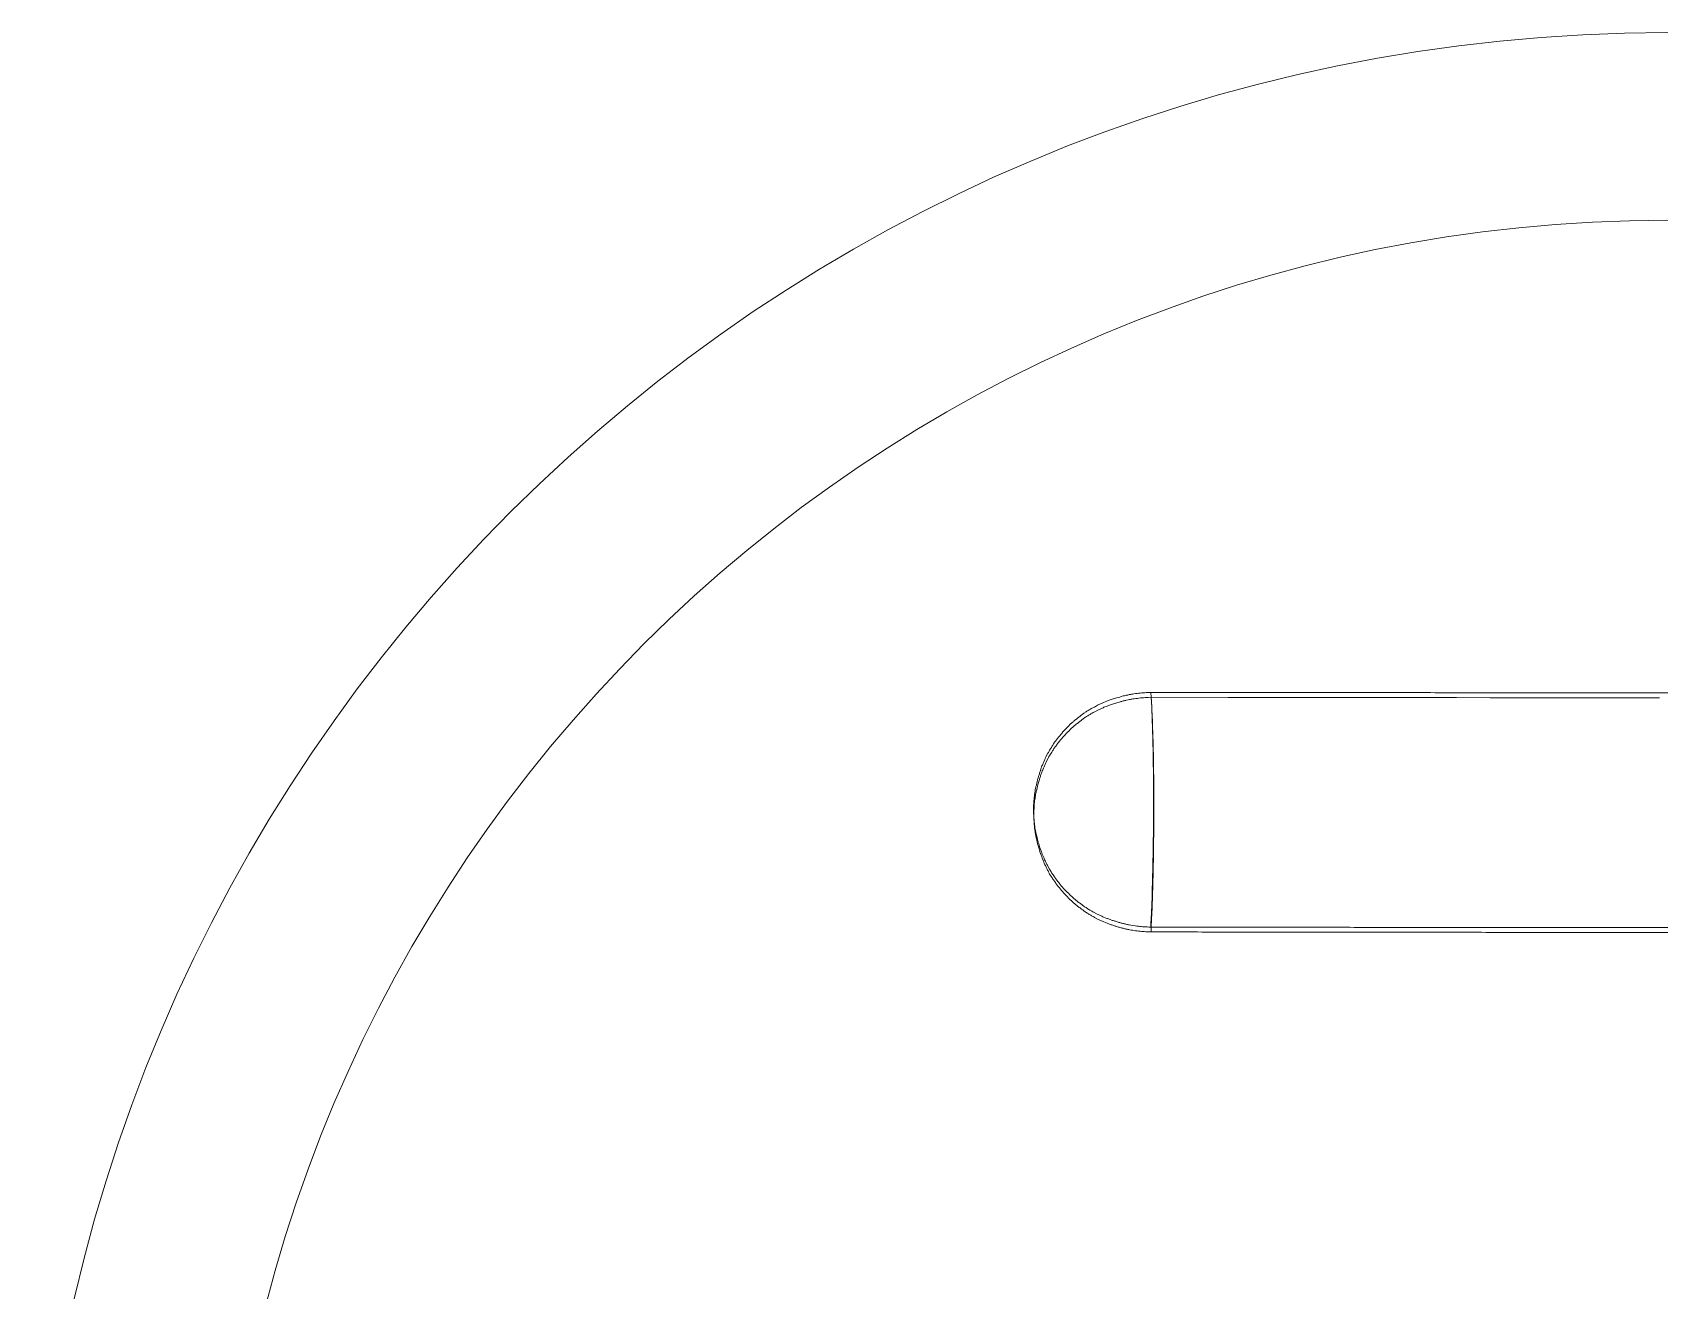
# Model space of a CAD drawing. Header units: millimetres. Extents: x -8699 to 14519, y -2727 to 7848.
# Drawn here: x 1413.48 to 1423.88, y -1005.65 to -997.6 of the extents above; entities that cross this region are included whole.
import ezdxf

# ---------------------------------------------------------------- set-up
doc = ezdxf.new("R2010")
doc.units = ezdxf.units.MM
doc.layers.add('레이어 1', color=7, linetype='Continuous')

msp = doc.modelspace()

# ---------------------------------------------------------------- linework, layer by layer
at = {"layer": '레이어 1', "lineweight": 9}
msp.add_open_spline([(1434.381, -1008.054), (1434.381, -1002.282), (1429.701, -997.604), (1423.93, -997.604), (1418.16, -997.604), (1413.481, -1002.282), (1413.481, -1008.054), (1413.481, -1013.825), (1418.16, -1018.504), (1423.93, -1018.504), (1429.701, -1018.504), (1434.381, -1013.825), (1434.381, -1008.054)], degree=3, knots=[0, 0, 0, 0, 1, 1, 1, 2, 2, 2, 3, 3, 3, 4, 4, 4, 4], dxfattribs=at)
at = {"layer": '레이어 1', "lineweight": 18}
for points, knots in [([(1433.18, -1008.054), (1433.18, -1002.945), (1429.039, -998.804), (1423.93, -998.804), (1418.822, -998.804), (1414.681, -1002.945), (1414.681, -1008.054), (1414.681, -1013.162), (1418.822, -1017.304), (1423.93, -1017.304), (1429.039, -1017.304), (1433.18, -1013.162), (1433.18, -1008.054)], [0, 0, 0, 0, 1, 1, 1, 2, 2, 2, 3, 3, 3, 4, 4, 4, 4]), ([(1433.18, -1008.054), (1433.18, -1002.945), (1429.039, -998.804), (1423.93, -998.804), (1418.822, -998.804), (1414.681, -1002.945), (1414.681, -1008.054), (1414.681, -1013.162), (1418.822, -1017.304), (1423.93, -1017.304), (1429.039, -1017.304), (1433.18, -1013.162), (1433.18, -1008.054)], [0, 0, 0, 0, 1, 1, 1, 2, 2, 2, 3, 3, 3, 4, 4, 4, 4]), ([(1424.315, -1001.828), (1424.243, -1001.827), (1424.171, -1001.827), (1424.098, -1001.827), (1424.026, -1001.827), (1423.954, -1001.827), (1423.881, -1001.827)], [13, 13, 13, 13, 14, 14, 14, 15, 15, 15, 15]), ([(1420.646, -1002.254), (1420.646, -1002.272), (1420.647, -1002.292), (1420.647, -1002.31), (1420.647, -1002.329), (1420.648, -1002.348), (1420.648, -1002.367), (1420.648, -1002.387), (1420.648, -1002.406), (1420.648, -1002.427)], [10, 10, 10, 10, 11, 11, 11, 12, 12, 12, 13, 13, 13, 13]), ([(1419.908, -1002.376), (1419.906, -1002.383), (1419.905, -1002.389), (1419.904, -1002.396), (1419.902, -1002.403), (1419.9, -1002.409), (1419.899, -1002.416)], [45, 45, 45, 45, 46, 46, 46, 47, 47, 47, 47]), ([(1419.928, -1002.314), (1419.926, -1002.321), (1419.923, -1002.327), (1419.921, -1002.334), (1419.919, -1002.341), (1419.917, -1002.348), (1419.915, -1002.355)], [42, 42, 42, 42, 43, 43, 43, 44, 44, 44, 44]), ([(1419.93, -1002.345), (1419.928, -1002.352), (1419.925, -1002.359), (1419.923, -1002.366), (1419.921, -1002.373), (1419.919, -1002.379), (1419.917, -1002.386)], [42, 42, 42, 42, 43, 43, 43, 44, 44, 44, 44]), ([(1420.648, -1002.285), (1420.648, -1002.304), (1420.649, -1002.323), (1420.649, -1002.341), (1420.649, -1002.361), (1420.65, -1002.379), (1420.65, -1002.399), (1420.65, -1002.419), (1420.65, -1002.437), (1420.65, -1002.458)], [10, 10, 10, 10, 11, 11, 11, 12, 12, 12, 13, 13, 13, 13]), ([(1419.89, -1002.508), (1419.888, -1002.513), (1419.888, -1002.52), (1419.887, -1002.527), (1419.886, -1002.533), (1419.886, -1002.54), (1419.885, -1002.547), (1419.884, -1002.553), (1419.884, -1002.56), (1419.884, -1002.566)], [50, 50, 50, 50, 51, 51, 51, 52, 52, 52, 53, 53, 53, 53]), ([(1420.648, -1002.607), (1420.648, -1002.627), (1420.648, -1002.648), (1420.648, -1002.668), (1420.648, -1002.688), (1420.648, -1002.708), (1420.647, -1002.728)], [16, 16, 16, 16, 17, 17, 17, 18, 18, 18, 18]), ([(1420.651, -1002.638), (1420.651, -1002.659), (1420.65, -1002.679), (1420.65, -1002.699), (1420.65, -1002.719), (1420.65, -1002.739), (1420.649, -1002.76)], [16, 16, 16, 16, 17, 17, 17, 18, 18, 18, 18]), ([(1419.964, -1002.945), (1419.967, -1002.952), (1419.97, -1002.959), (1419.974, -1002.965), (1419.977, -1002.972), (1419.981, -1002.978), (1419.984, -1002.985)], [72, 72, 72, 72, 73, 73, 73, 74, 74, 74, 74]), ([(1421.497, -1003.325), (1421.569, -1003.325), (1421.641, -1003.325), (1421.713, -1003.325), (1421.785, -1003.325), (1421.858, -1003.325), (1421.931, -1003.326)], [4, 4, 4, 4, 5, 5, 5, 6, 6, 6, 6]), ([(1422.363, -1003.326), (1422.436, -1003.326), (1422.508, -1003.326), (1422.58, -1003.326), (1422.652, -1003.326), (1422.724, -1003.327), (1422.797, -1003.327)], [8, 8, 8, 8, 9, 9, 9, 10, 10, 10, 10]), ([(1422.365, -1003.357), (1422.438, -1003.357), (1422.51, -1003.357), (1422.583, -1003.357), (1422.654, -1003.357), (1422.727, -1003.358), (1422.8, -1003.358)], [8, 8, 8, 8, 9, 9, 9, 10, 10, 10, 10]), ([(1423.881, -1003.327), (1423.953, -1003.327), (1424.025, -1003.327), (1424.097, -1003.327), (1424.169, -1003.327), (1424.241, -1003.327), (1424.313, -1003.328)], [15, 15, 15, 15, 16, 16, 16, 17, 17, 17, 17])]:
    msp.add_open_spline(points, degree=3, knots=knots, dxfattribs=at)
for points in [[(1420.412, -1001.859), (1420.412, -1001.859), (1420.391, -1001.865), (1420.391, -1001.865)], [(1420.433, -1001.853), (1420.433, -1001.853), (1420.412, -1001.859), (1420.412, -1001.859)], [(1420.453, -1001.846), (1420.447, -1001.849), (1420.439, -1001.851), (1420.433, -1001.853)], [(1420.473, -1001.842), (1420.466, -1001.844), (1420.46, -1001.846), (1420.453, -1001.846)], [(1420.493, -1001.838), (1420.487, -1001.84), (1420.48, -1001.841), (1420.473, -1001.842)], [(1420.513, -1001.834), (1420.507, -1001.835), (1420.5, -1001.837), (1420.493, -1001.838)], [(1420.533, -1001.831), (1420.526, -1001.832), (1420.52, -1001.833), (1420.513, -1001.834)], [(1420.553, -1001.829), (1420.546, -1001.83), (1420.54, -1001.831), (1420.533, -1001.831)], [(1420.555, -1001.861), (1420.549, -1001.861), (1420.542, -1001.862), (1420.535, -1001.863)], [(1420.573, -1001.827), (1420.566, -1001.827), (1420.56, -1001.828), (1420.553, -1001.829)], [(1420.575, -1001.858), (1420.568, -1001.859), (1420.562, -1001.859), (1420.555, -1001.861)], [(1420.593, -1001.826), (1420.586, -1001.826), (1420.58, -1001.827), (1420.573, -1001.827)], [(1420.595, -1001.857), (1420.588, -1001.857), (1420.582, -1001.858), (1420.575, -1001.858)], [(1420.611, -1001.824), (1420.606, -1001.825), (1420.598, -1001.825), (1420.593, -1001.826)], [(1420.613, -1001.856), (1420.607, -1001.856), (1420.6, -1001.856), (1420.595, -1001.857)], [(1420.631, -1001.824), (1420.631, -1001.824), (1420.611, -1001.824), (1420.611, -1001.824)], [(1420.633, -1001.855), (1420.633, -1001.855), (1420.613, -1001.856), (1420.613, -1001.856)], [(1421.123, -1001.824), (1421.123, -1001.824), (1420.631, -1001.824), (1420.631, -1001.824)], [(1420.631, -1001.824), (1420.631, -1001.824), (1420.633, -1001.855), (1420.633, -1001.855)], [(1420.633, -1001.855), (1420.634, -1001.866), (1420.635, -1001.877), (1420.635, -1001.889)], [(1421.125, -1001.856), (1421.125, -1001.856), (1420.633, -1001.855), (1420.633, -1001.855)], [(1420.633, -1001.855), (1420.633, -1001.855), (1420.635, -1001.886), (1420.635, -1001.886)], [(1421.498, -1001.824), (1421.498, -1001.824), (1421.123, -1001.824), (1421.123, -1001.824)], [(1421.5, -1001.856), (1421.5, -1001.856), (1421.125, -1001.856), (1421.125, -1001.856)], [(1421.743, -1001.825), (1421.661, -1001.824), (1421.58, -1001.824), (1421.498, -1001.824)], [(1421.744, -1001.856), (1421.663, -1001.856), (1421.581, -1001.856), (1421.5, -1001.856)], [(1421.931, -1001.825), (1421.931, -1001.825), (1421.743, -1001.825), (1421.743, -1001.825)], [(1421.933, -1001.856), (1421.933, -1001.856), (1421.744, -1001.856), (1421.744, -1001.856)], [(1422.142, -1001.825), (1422.142, -1001.825), (1421.931, -1001.825), (1421.931, -1001.825)], [(1422.144, -1001.856), (1422.144, -1001.856), (1421.933, -1001.856), (1421.933, -1001.856)], [(1422.365, -1001.825), (1422.365, -1001.825), (1422.142, -1001.825), (1422.142, -1001.825)], [(1422.367, -1001.856), (1422.367, -1001.856), (1422.144, -1001.856), (1422.144, -1001.856)], [(1422.583, -1001.826), (1422.51, -1001.826), (1422.438, -1001.825), (1422.365, -1001.825)], [(1422.585, -1001.857), (1422.512, -1001.857), (1422.44, -1001.856), (1422.367, -1001.856)], [(1422.799, -1001.827), (1422.799, -1001.827), (1422.583, -1001.826), (1422.583, -1001.826)], [(1422.801, -1001.858), (1422.801, -1001.858), (1422.585, -1001.857), (1422.585, -1001.857)], [(1423.015, -1001.827), (1423.015, -1001.827), (1422.799, -1001.827), (1422.799, -1001.827)], [(1423.017, -1001.858), (1423.017, -1001.858), (1422.801, -1001.858), (1422.801, -1001.858)], [(1423.232, -1001.827), (1423.232, -1001.827), (1423.015, -1001.827), (1423.015, -1001.827)], [(1423.234, -1001.858), (1423.234, -1001.858), (1423.017, -1001.858), (1423.017, -1001.858)], [(1423.449, -1001.827), (1423.376, -1001.827), (1423.304, -1001.827), (1423.232, -1001.827)], [(1423.451, -1001.858), (1423.378, -1001.858), (1423.306, -1001.858), (1423.234, -1001.858)], [(1423.665, -1001.827), (1423.593, -1001.827), (1423.521, -1001.827), (1423.449, -1001.827)], [(1423.667, -1001.858), (1423.595, -1001.858), (1423.523, -1001.858), (1423.451, -1001.858)], [(1423.881, -1001.827), (1423.881, -1001.827), (1423.665, -1001.827), (1423.665, -1001.827)], [(1423.883, -1001.858), (1423.883, -1001.858), (1423.667, -1001.858), (1423.667, -1001.858)], [(1420.195, -1001.963), (1420.188, -1001.968), (1420.183, -1001.972), (1420.176, -1001.977)], [(1420.212, -1001.95), (1420.207, -1001.955), (1420.2, -1001.959), (1420.195, -1001.963)], [(1420.231, -1001.939), (1420.225, -1001.942), (1420.218, -1001.946), (1420.212, -1001.95)], [(1420.25, -1001.927), (1420.243, -1001.931), (1420.238, -1001.935), (1420.231, -1001.939)], [(1420.252, -1001.958), (1420.245, -1001.962), (1420.24, -1001.966), (1420.233, -1001.97)], [(1420.27, -1001.917), (1420.263, -1001.92), (1420.256, -1001.924), (1420.25, -1001.927)], [(1420.272, -1001.948), (1420.265, -1001.951), (1420.258, -1001.955), (1420.252, -1001.958)], [(1420.289, -1001.906), (1420.289, -1001.906), (1420.27, -1001.917), (1420.27, -1001.917)], [(1420.291, -1001.937), (1420.291, -1001.937), (1420.272, -1001.948), (1420.272, -1001.948)], [(1420.309, -1001.897), (1420.302, -1001.9), (1420.296, -1001.903), (1420.289, -1001.906)], [(1420.312, -1001.928), (1420.304, -1001.931), (1420.298, -1001.934), (1420.291, -1001.937)], [(1420.329, -1001.888), (1420.323, -1001.891), (1420.316, -1001.894), (1420.309, -1001.897)], [(1420.331, -1001.919), (1420.325, -1001.922), (1420.318, -1001.925), (1420.312, -1001.928)], [(1420.349, -1001.88), (1420.349, -1001.88), (1420.329, -1001.888), (1420.329, -1001.888)], [(1420.351, -1001.911), (1420.351, -1001.911), (1420.331, -1001.919), (1420.331, -1001.919)], [(1420.371, -1001.872), (1420.363, -1001.875), (1420.357, -1001.877), (1420.349, -1001.88)], [(1420.373, -1001.903), (1420.365, -1001.906), (1420.359, -1001.908), (1420.351, -1001.911)], [(1420.391, -1001.865), (1420.391, -1001.865), (1420.371, -1001.872), (1420.371, -1001.872)], [(1420.393, -1001.896), (1420.393, -1001.896), (1420.373, -1001.903), (1420.373, -1001.903)], [(1420.414, -1001.89), (1420.414, -1001.89), (1420.393, -1001.896), (1420.393, -1001.896)], [(1420.435, -1001.884), (1420.435, -1001.884), (1420.414, -1001.89), (1420.414, -1001.89)], [(1420.455, -1001.878), (1420.448, -1001.88), (1420.441, -1001.882), (1420.435, -1001.884)], [(1420.476, -1001.873), (1420.468, -1001.875), (1420.462, -1001.877), (1420.455, -1001.878)], [(1420.495, -1001.869), (1420.489, -1001.871), (1420.482, -1001.872), (1420.476, -1001.873)], [(1420.515, -1001.865), (1420.509, -1001.867), (1420.502, -1001.868), (1420.495, -1001.869)], [(1420.535, -1001.863), (1420.529, -1001.863), (1420.522, -1001.864), (1420.515, -1001.865)], [(1420.635, -1001.886), (1420.636, -1001.897), (1420.637, -1001.908), (1420.637, -1001.92)], [(1420.635, -1001.889), (1420.636, -1001.901), (1420.637, -1001.913), (1420.637, -1001.925)], [(1420.637, -1001.92), (1420.637, -1001.932), (1420.638, -1001.944), (1420.639, -1001.956)], [(1420.637, -1001.925), (1420.637, -1001.938), (1420.638, -1001.951), (1420.639, -1001.964)], [(1420.639, -1001.956), (1420.639, -1001.969), (1420.64, -1001.982), (1420.641, -1001.995)], [(1420.639, -1001.964), (1420.639, -1001.978), (1420.639, -1001.993), (1420.639, -1002.006)], [(1420.077, -1002.068), (1420.07, -1002.074), (1420.066, -1002.079), (1420.061, -1002.086)], [(1420.092, -1002.052), (1420.092, -1002.052), (1420.077, -1002.068), (1420.077, -1002.068)], [(1420.108, -1002.035), (1420.108, -1002.035), (1420.092, -1002.052), (1420.092, -1002.052)], [(1420.11, -1002.067), (1420.11, -1002.067), (1420.094, -1002.083), (1420.094, -1002.083)], [(1420.124, -1002.02), (1420.119, -1002.024), (1420.113, -1002.03), (1420.108, -1002.035)], [(1420.126, -1002.051), (1420.121, -1002.056), (1420.115, -1002.061), (1420.11, -1002.067)], [(1420.141, -1002.005), (1420.137, -1002.009), (1420.13, -1002.015), (1420.124, -1002.02)], [(1420.143, -1002.036), (1420.138, -1002.04), (1420.132, -1002.046), (1420.126, -1002.051)], [(1420.159, -1001.99), (1420.153, -1001.995), (1420.148, -1002), (1420.141, -1002.005)], [(1420.161, -1002.022), (1420.155, -1002.026), (1420.15, -1002.031), (1420.143, -1002.036)], [(1420.176, -1001.977), (1420.17, -1001.98), (1420.165, -1001.986), (1420.159, -1001.99)], [(1420.179, -1002.008), (1420.172, -1002.012), (1420.167, -1002.017), (1420.161, -1002.022)], [(1420.196, -1001.994), (1420.19, -1001.999), (1420.185, -1002.003), (1420.179, -1002.008)], [(1420.214, -1001.981), (1420.209, -1001.986), (1420.202, -1001.99), (1420.196, -1001.994)], [(1420.233, -1001.97), (1420.227, -1001.974), (1420.221, -1001.978), (1420.214, -1001.981)], [(1420.639, -1002.006), (1420.64, -1002.022), (1420.641, -1002.036), (1420.642, -1002.051)], [(1420.641, -1001.995), (1420.641, -1002.009), (1420.642, -1002.024), (1420.642, -1002.038)], [(1420.642, -1002.038), (1420.642, -1002.053), (1420.643, -1002.067), (1420.644, -1002.082)], [(1420.642, -1002.051), (1420.642, -1002.067), (1420.642, -1002.082), (1420.643, -1002.098)], [(1420.006, -1002.156), (1420.003, -1002.163), (1419.998, -1002.169), (1419.995, -1002.175)], [(1420.019, -1002.138), (1420.015, -1002.144), (1420.01, -1002.15), (1420.006, -1002.156)], [(1420.021, -1002.169), (1420.017, -1002.175), (1420.012, -1002.181), (1420.008, -1002.187)], [(1420.033, -1002.12), (1420.028, -1002.126), (1420.024, -1002.132), (1420.019, -1002.138)], [(1420.035, -1002.151), (1420.03, -1002.157), (1420.026, -1002.163), (1420.021, -1002.169)], [(1420.047, -1002.103), (1420.041, -1002.108), (1420.037, -1002.115), (1420.033, -1002.12)], [(1420.048, -1002.134), (1420.043, -1002.14), (1420.039, -1002.146), (1420.035, -1002.151)], [(1420.061, -1002.086), (1420.056, -1002.091), (1420.051, -1002.097), (1420.047, -1002.103)], [(1420.063, -1002.117), (1420.058, -1002.122), (1420.053, -1002.128), (1420.048, -1002.134)], [(1420.078, -1002.099), (1420.072, -1002.105), (1420.068, -1002.111), (1420.063, -1002.117)], [(1420.094, -1002.083), (1420.094, -1002.083), (1420.078, -1002.099), (1420.078, -1002.099)], [(1420.643, -1002.098), (1420.643, -1002.115), (1420.644, -1002.132), (1420.644, -1002.148)], [(1420.644, -1002.082), (1420.644, -1002.098), (1420.644, -1002.113), (1420.645, -1002.129)], [(1420.644, -1002.148), (1420.644, -1002.148), (1420.645, -1002.199), (1420.645, -1002.199)], [(1420.645, -1002.129), (1420.645, -1002.146), (1420.646, -1002.163), (1420.646, -1002.179)], [(1419.944, -1002.272), (1419.942, -1002.28), (1419.938, -1002.286), (1419.935, -1002.293)], [(1419.953, -1002.252), (1419.95, -1002.259), (1419.947, -1002.266), (1419.944, -1002.272)], [(1419.962, -1002.232), (1419.959, -1002.239), (1419.956, -1002.245), (1419.953, -1002.252)], [(1419.964, -1002.264), (1419.961, -1002.27), (1419.958, -1002.277), (1419.955, -1002.284)], [(1419.973, -1002.213), (1419.973, -1002.213), (1419.962, -1002.232), (1419.962, -1002.232)], [(1419.975, -1002.244), (1419.975, -1002.244), (1419.964, -1002.264), (1419.964, -1002.264)], [(1419.983, -1002.194), (1419.979, -1002.2), (1419.977, -1002.207), (1419.973, -1002.213)], [(1419.985, -1002.225), (1419.981, -1002.231), (1419.978, -1002.238), (1419.975, -1002.244)], [(1419.995, -1002.175), (1419.995, -1002.175), (1419.983, -1002.194), (1419.983, -1002.194)], [(1419.997, -1002.206), (1419.997, -1002.206), (1419.985, -1002.225), (1419.985, -1002.225)], [(1420.008, -1002.187), (1420.005, -1002.194), (1420, -1002.2), (1419.997, -1002.206)], [(1420.645, -1002.199), (1420.645, -1002.218), (1420.646, -1002.236), (1420.646, -1002.254)], [(1420.646, -1002.179), (1420.646, -1002.179), (1420.647, -1002.231), (1420.647, -1002.231)], [(1420.647, -1002.231), (1420.647, -1002.249), (1420.648, -1002.267), (1420.648, -1002.285)], [(1419.915, -1002.355), (1419.915, -1002.355), (1419.908, -1002.376), (1419.908, -1002.376)], [(1419.935, -1002.293), (1419.935, -1002.293), (1419.928, -1002.314), (1419.928, -1002.314)], [(1419.937, -1002.324), (1419.935, -1002.331), (1419.933, -1002.338), (1419.93, -1002.345)], [(1419.946, -1002.304), (1419.944, -1002.311), (1419.94, -1002.317), (1419.937, -1002.324)], [(1419.955, -1002.284), (1419.952, -1002.29), (1419.949, -1002.297), (1419.946, -1002.304)], [(1419.888, -1002.476), (1419.887, -1002.482), (1419.886, -1002.489), (1419.885, -1002.496)], [(1419.891, -1002.456), (1419.889, -1002.462), (1419.889, -1002.469), (1419.888, -1002.476)], [(1419.894, -1002.436), (1419.893, -1002.442), (1419.891, -1002.449), (1419.891, -1002.456)], [(1419.896, -1002.467), (1419.895, -1002.474), (1419.893, -1002.48), (1419.893, -1002.487)], [(1419.899, -1002.416), (1419.897, -1002.423), (1419.895, -1002.429), (1419.894, -1002.436)], [(1419.901, -1002.447), (1419.899, -1002.454), (1419.897, -1002.46), (1419.896, -1002.467)], [(1419.906, -1002.427), (1419.904, -1002.434), (1419.902, -1002.44), (1419.901, -1002.447)], [(1419.911, -1002.407), (1419.908, -1002.414), (1419.907, -1002.42), (1419.906, -1002.427)], [(1419.917, -1002.386), (1419.917, -1002.386), (1419.911, -1002.407), (1419.911, -1002.407)], [(1420.648, -1002.427), (1420.648, -1002.447), (1420.648, -1002.466), (1420.648, -1002.486)], [(1420.65, -1002.458), (1420.651, -1002.478), (1420.651, -1002.497), (1420.651, -1002.517)], [(1419.882, -1002.535), (1419.882, -1002.542), (1419.881, -1002.548), (1419.88, -1002.554)], [(1419.88, -1002.554), (1419.88, -1002.554), (1419.88, -1002.573), (1419.88, -1002.573)], [(1419.88, -1002.573), (1419.88, -1002.58), (1419.88, -1002.586), (1419.88, -1002.593)], [(1419.883, -1002.516), (1419.882, -1002.522), (1419.882, -1002.529), (1419.882, -1002.535)], [(1419.884, -1002.566), (1419.884, -1002.573), (1419.883, -1002.579), (1419.882, -1002.585)], [(1419.882, -1002.585), (1419.882, -1002.585), (1419.882, -1002.605), (1419.882, -1002.605)], [(1419.885, -1002.496), (1419.884, -1002.502), (1419.884, -1002.509), (1419.883, -1002.516)], [(1419.893, -1002.487), (1419.891, -1002.494), (1419.891, -1002.5), (1419.89, -1002.508)], [(1420.648, -1002.486), (1420.648, -1002.486), (1420.648, -1002.547), (1420.648, -1002.547)], [(1420.648, -1002.547), (1420.648, -1002.547), (1420.648, -1002.607), (1420.648, -1002.607)], [(1420.651, -1002.517), (1420.651, -1002.517), (1420.651, -1002.578), (1420.651, -1002.578)], [(1420.651, -1002.578), (1420.651, -1002.578), (1420.651, -1002.638), (1420.651, -1002.638)], [(1419.88, -1002.593), (1419.88, -1002.593), (1419.882, -1002.612), (1419.882, -1002.612)], [(1419.882, -1002.605), (1419.882, -1002.612), (1419.882, -1002.618), (1419.882, -1002.624)], [(1419.882, -1002.612), (1419.882, -1002.619), (1419.882, -1002.625), (1419.883, -1002.632)], [(1419.882, -1002.624), (1419.882, -1002.624), (1419.884, -1002.643), (1419.884, -1002.643)], [(1419.883, -1002.632), (1419.883, -1002.632), (1419.885, -1002.651), (1419.885, -1002.651)], [(1419.884, -1002.643), (1419.884, -1002.65), (1419.884, -1002.656), (1419.885, -1002.663)], [(1419.885, -1002.651), (1419.886, -1002.657), (1419.887, -1002.665), (1419.888, -1002.671)], [(1419.885, -1002.663), (1419.885, -1002.663), (1419.887, -1002.683), (1419.887, -1002.683)], [(1419.887, -1002.683), (1419.888, -1002.689), (1419.888, -1002.696), (1419.889, -1002.702)], [(1419.888, -1002.671), (1419.888, -1002.678), (1419.889, -1002.684), (1419.89, -1002.691)], [(1419.89, -1002.691), (1419.891, -1002.698), (1419.893, -1002.704), (1419.894, -1002.711)], [(1419.889, -1002.702), (1419.891, -1002.709), (1419.891, -1002.716), (1419.892, -1002.722)], [(1419.892, -1002.722), (1419.893, -1002.729), (1419.895, -1002.736), (1419.896, -1002.743)], [(1419.894, -1002.711), (1419.895, -1002.718), (1419.897, -1002.724), (1419.898, -1002.731)], [(1419.896, -1002.743), (1419.897, -1002.749), (1419.899, -1002.756), (1419.9, -1002.762)], [(1419.898, -1002.731), (1419.9, -1002.738), (1419.902, -1002.744), (1419.904, -1002.751)], [(1419.9, -1002.762), (1419.902, -1002.769), (1419.904, -1002.776), (1419.905, -1002.783)], [(1419.904, -1002.751), (1419.904, -1002.757), (1419.906, -1002.765), (1419.908, -1002.772)], [(1419.905, -1002.783), (1419.906, -1002.789), (1419.908, -1002.796), (1419.91, -1002.803)], [(1419.908, -1002.772), (1419.91, -1002.779), (1419.913, -1002.786), (1419.915, -1002.792)], [(1419.915, -1002.792), (1419.917, -1002.799), (1419.918, -1002.806), (1419.92, -1002.812)], [(1420.647, -1002.728), (1420.647, -1002.748), (1420.647, -1002.768), (1420.646, -1002.787)], [(1420.646, -1002.787), (1420.646, -1002.807), (1420.646, -1002.827), (1420.646, -1002.846)], [(1420.649, -1002.76), (1420.649, -1002.779), (1420.649, -1002.799), (1420.648, -1002.818)], [(1419.91, -1002.803), (1419.912, -1002.81), (1419.915, -1002.817), (1419.917, -1002.823)], [(1419.917, -1002.823), (1419.919, -1002.83), (1419.92, -1002.837), (1419.922, -1002.844)], [(1419.92, -1002.812), (1419.92, -1002.812), (1419.928, -1002.832), (1419.928, -1002.832)], [(1419.922, -1002.844), (1419.922, -1002.844), (1419.93, -1002.864), (1419.93, -1002.864)], [(1419.928, -1002.832), (1419.93, -1002.84), (1419.933, -1002.846), (1419.935, -1002.854)], [(1419.93, -1002.864), (1419.933, -1002.871), (1419.935, -1002.878), (1419.937, -1002.885)], [(1419.935, -1002.854), (1419.935, -1002.854), (1419.944, -1002.875), (1419.944, -1002.875)], [(1419.937, -1002.885), (1419.937, -1002.885), (1419.946, -1002.906), (1419.946, -1002.906)], [(1419.944, -1002.875), (1419.947, -1002.881), (1419.949, -1002.888), (1419.952, -1002.894)], [(1419.952, -1002.894), (1419.955, -1002.901), (1419.959, -1002.908), (1419.962, -1002.914)], [(1420.646, -1002.846), (1420.645, -1002.866), (1420.645, -1002.884), (1420.644, -1002.903)], [(1420.648, -1002.877), (1420.647, -1002.897), (1420.647, -1002.915), (1420.646, -1002.935)], [(1420.648, -1002.818), (1420.648, -1002.838), (1420.648, -1002.858), (1420.648, -1002.877)], [(1419.946, -1002.906), (1419.948, -1002.912), (1419.951, -1002.92), (1419.954, -1002.926)], [(1419.954, -1002.926), (1419.957, -1002.932), (1419.961, -1002.939), (1419.964, -1002.945)], [(1419.962, -1002.914), (1419.965, -1002.921), (1419.968, -1002.928), (1419.972, -1002.934)], [(1419.972, -1002.934), (1419.972, -1002.934), (1419.982, -1002.954), (1419.982, -1002.954)], [(1419.982, -1002.954), (1419.982, -1002.954), (1419.994, -1002.972), (1419.994, -1002.972)], [(1419.984, -1002.985), (1419.984, -1002.985), (1419.996, -1003.003), (1419.996, -1003.003)], [(1419.994, -1002.972), (1419.997, -1002.978), (1420.002, -1002.985), (1420.006, -1002.991)], [(1419.996, -1003.003), (1419.999, -1003.009), (1420.004, -1003.016), (1420.008, -1003.022)], [(1420.006, -1002.991), (1420.006, -1002.991), (1420.019, -1003.009), (1420.019, -1003.009)], [(1420.643, -1002.959), (1420.643, -1002.977), (1420.642, -1002.995), (1420.642, -1003.014)], [(1420.644, -1002.903), (1420.644, -1002.921), (1420.644, -1002.941), (1420.643, -1002.959)], [(1420.645, -1002.99), (1420.645, -1003.009), (1420.644, -1003.026), (1420.644, -1003.045)], [(1420.646, -1002.935), (1420.646, -1002.953), (1420.646, -1002.972), (1420.645, -1002.99)], [(1420.008, -1003.022), (1420.008, -1003.022), (1420.021, -1003.04), (1420.021, -1003.04)], [(1420.019, -1003.009), (1420.023, -1003.015), (1420.027, -1003.021), (1420.032, -1003.027)], [(1420.021, -1003.04), (1420.025, -1003.046), (1420.029, -1003.053), (1420.034, -1003.058)], [(1420.032, -1003.027), (1420.036, -1003.033), (1420.041, -1003.038), (1420.046, -1003.045)], [(1420.034, -1003.058), (1420.038, -1003.064), (1420.043, -1003.07), (1420.048, -1003.076)], [(1420.046, -1003.045), (1420.05, -1003.051), (1420.055, -1003.056), (1420.06, -1003.062)], [(1420.048, -1003.076), (1420.052, -1003.082), (1420.057, -1003.087), (1420.062, -1003.093)], [(1420.06, -1003.062), (1420.066, -1003.067), (1420.07, -1003.074), (1420.075, -1003.079)], [(1420.062, -1003.093), (1420.067, -1003.099), (1420.072, -1003.105), (1420.077, -1003.11)], [(1420.075, -1003.079), (1420.08, -1003.085), (1420.086, -1003.09), (1420.091, -1003.096)], [(1420.091, -1003.096), (1420.091, -1003.096), (1420.108, -1003.112), (1420.108, -1003.112)], [(1420.639, -1003.109), (1420.639, -1003.126), (1420.639, -1003.144), (1420.638, -1003.161)], [(1420.64, -1003.065), (1420.64, -1003.08), (1420.639, -1003.094), (1420.639, -1003.109)], [(1420.642, -1003.014), (1420.642, -1003.031), (1420.641, -1003.047), (1420.64, -1003.065)], [(1420.642, -1003.096), (1420.642, -1003.111), (1420.642, -1003.126), (1420.641, -1003.141)], [(1420.644, -1003.045), (1420.644, -1003.062), (1420.643, -1003.079), (1420.642, -1003.096)], [(1420.077, -1003.11), (1420.082, -1003.116), (1420.088, -1003.122), (1420.093, -1003.127)], [(1420.093, -1003.127), (1420.093, -1003.127), (1420.109, -1003.143), (1420.109, -1003.143)], [(1420.108, -1003.112), (1420.112, -1003.118), (1420.118, -1003.123), (1420.124, -1003.127)], [(1420.109, -1003.143), (1420.114, -1003.149), (1420.12, -1003.154), (1420.126, -1003.159)], [(1420.124, -1003.127), (1420.129, -1003.133), (1420.135, -1003.138), (1420.141, -1003.143)], [(1420.126, -1003.159), (1420.131, -1003.164), (1420.137, -1003.17), (1420.143, -1003.174)], [(1420.141, -1003.143), (1420.147, -1003.148), (1420.152, -1003.153), (1420.158, -1003.157)], [(1420.143, -1003.174), (1420.149, -1003.179), (1420.154, -1003.184), (1420.16, -1003.188)], [(1420.158, -1003.157), (1420.164, -1003.163), (1420.17, -1003.167), (1420.176, -1003.171)], [(1420.16, -1003.188), (1420.166, -1003.194), (1420.172, -1003.198), (1420.178, -1003.202)], [(1420.176, -1003.171), (1420.182, -1003.176), (1420.187, -1003.18), (1420.194, -1003.184)], [(1420.178, -1003.202), (1420.184, -1003.207), (1420.19, -1003.211), (1420.196, -1003.215)], [(1420.194, -1003.184), (1420.199, -1003.189), (1420.206, -1003.194), (1420.212, -1003.197)], [(1420.212, -1003.197), (1420.218, -1003.201), (1420.225, -1003.205), (1420.23, -1003.209)], [(1420.23, -1003.209), (1420.237, -1003.214), (1420.243, -1003.217), (1420.25, -1003.22)], [(1420.638, -1003.161), (1420.637, -1003.185), (1420.636, -1003.209), (1420.635, -1003.233)], [(1420.639, -1003.192), (1420.639, -1003.217), (1420.637, -1003.241), (1420.636, -1003.265)], [(1420.641, -1003.141), (1420.641, -1003.157), (1420.64, -1003.175), (1420.639, -1003.192)], [(1420.196, -1003.215), (1420.201, -1003.22), (1420.208, -1003.225), (1420.214, -1003.228)], [(1420.214, -1003.228), (1420.22, -1003.232), (1420.226, -1003.237), (1420.232, -1003.24)], [(1420.232, -1003.24), (1420.239, -1003.245), (1420.245, -1003.248), (1420.252, -1003.252)], [(1420.25, -1003.22), (1420.256, -1003.225), (1420.262, -1003.228), (1420.269, -1003.231)], [(1420.252, -1003.252), (1420.258, -1003.256), (1420.264, -1003.259), (1420.271, -1003.262)], [(1420.269, -1003.231), (1420.269, -1003.231), (1420.288, -1003.242), (1420.288, -1003.242)], [(1420.271, -1003.262), (1420.271, -1003.262), (1420.29, -1003.273), (1420.29, -1003.273)], [(1420.288, -1003.242), (1420.295, -1003.245), (1420.301, -1003.248), (1420.308, -1003.251)], [(1420.29, -1003.273), (1420.297, -1003.276), (1420.303, -1003.279), (1420.31, -1003.282)], [(1420.308, -1003.251), (1420.315, -1003.254), (1420.321, -1003.257), (1420.329, -1003.26)], [(1420.31, -1003.282), (1420.317, -1003.285), (1420.323, -1003.288), (1420.331, -1003.291)], [(1420.329, -1003.26), (1420.329, -1003.26), (1420.349, -1003.269), (1420.349, -1003.269)], [(1420.331, -1003.291), (1420.331, -1003.291), (1420.351, -1003.3), (1420.351, -1003.3)], [(1420.349, -1003.269), (1420.356, -1003.271), (1420.363, -1003.273), (1420.37, -1003.276)], [(1420.351, -1003.3), (1420.358, -1003.303), (1420.365, -1003.304), (1420.372, -1003.307)], [(1420.37, -1003.276), (1420.376, -1003.278), (1420.384, -1003.281), (1420.39, -1003.283)], [(1420.372, -1003.307), (1420.378, -1003.31), (1420.386, -1003.312), (1420.392, -1003.314)], [(1420.39, -1003.283), (1420.398, -1003.285), (1420.404, -1003.287), (1420.411, -1003.289)], [(1420.392, -1003.314), (1420.4, -1003.317), (1420.406, -1003.319), (1420.413, -1003.321)], [(1420.411, -1003.289), (1420.418, -1003.292), (1420.425, -1003.294), (1420.432, -1003.295)], [(1420.432, -1003.295), (1420.438, -1003.298), (1420.445, -1003.3), (1420.451, -1003.301)], [(1420.451, -1003.301), (1420.459, -1003.302), (1420.465, -1003.304), (1420.472, -1003.306)], [(1420.472, -1003.306), (1420.479, -1003.307), (1420.486, -1003.309), (1420.493, -1003.31)], [(1420.493, -1003.31), (1420.5, -1003.311), (1420.506, -1003.313), (1420.512, -1003.314)], [(1420.512, -1003.314), (1420.512, -1003.314), (1420.53, -1003.317), (1420.53, -1003.317)], [(1420.53, -1003.317), (1420.537, -1003.318), (1420.544, -1003.318), (1420.551, -1003.319)], [(1420.635, -1003.233), (1420.633, -1003.264), (1420.631, -1003.294), (1420.63, -1003.324)], [(1420.636, -1003.265), (1420.635, -1003.295), (1420.633, -1003.325), (1420.632, -1003.355)], [(1420.413, -1003.321), (1420.42, -1003.323), (1420.427, -1003.325), (1420.433, -1003.327)], [(1420.433, -1003.327), (1420.44, -1003.329), (1420.447, -1003.331), (1420.453, -1003.332)], [(1420.453, -1003.332), (1420.46, -1003.334), (1420.467, -1003.335), (1420.474, -1003.337)], [(1420.474, -1003.337), (1420.481, -1003.339), (1420.488, -1003.34), (1420.495, -1003.341)], [(1420.495, -1003.341), (1420.502, -1003.343), (1420.508, -1003.344), (1420.514, -1003.345)], [(1420.514, -1003.345), (1420.514, -1003.345), (1420.532, -1003.348), (1420.532, -1003.348)], [(1420.532, -1003.348), (1420.539, -1003.349), (1420.546, -1003.35), (1420.553, -1003.35)], [(1420.551, -1003.319), (1420.564, -1003.321), (1420.575, -1003.322), (1420.586, -1003.322)], [(1420.553, -1003.35), (1420.565, -1003.352), (1420.577, -1003.353), (1420.588, -1003.353)], [(1420.586, -1003.322), (1420.6, -1003.323), (1420.615, -1003.324), (1420.63, -1003.324)], [(1420.588, -1003.353), (1420.602, -1003.354), (1420.617, -1003.355), (1420.632, -1003.355)], [(1420.63, -1003.324), (1420.63, -1003.324), (1420.846, -1003.324), (1420.846, -1003.324)], [(1420.632, -1003.355), (1420.632, -1003.355), (1420.848, -1003.355), (1420.848, -1003.355)], [(1420.846, -1003.324), (1420.919, -1003.324), (1420.991, -1003.324), (1421.063, -1003.324)], [(1420.848, -1003.355), (1420.921, -1003.356), (1420.993, -1003.356), (1421.065, -1003.356)], [(1421.063, -1003.324), (1421.136, -1003.325), (1421.209, -1003.325), (1421.28, -1003.325)], [(1421.065, -1003.356), (1421.138, -1003.356), (1421.21, -1003.356), (1421.282, -1003.356)], [(1421.28, -1003.325), (1421.28, -1003.325), (1421.497, -1003.325), (1421.497, -1003.325)], [(1421.282, -1003.356), (1421.282, -1003.356), (1421.499, -1003.356), (1421.499, -1003.356)], [(1421.499, -1003.356), (1421.571, -1003.356), (1421.643, -1003.356), (1421.715, -1003.356)], [(1421.715, -1003.356), (1421.787, -1003.356), (1421.86, -1003.356), (1421.933, -1003.357)], [(1421.931, -1003.326), (1421.931, -1003.326), (1422.148, -1003.326), (1422.148, -1003.326)], [(1421.933, -1003.357), (1421.933, -1003.357), (1422.149, -1003.357), (1422.149, -1003.357)], [(1422.148, -1003.326), (1422.148, -1003.326), (1422.363, -1003.326), (1422.363, -1003.326)], [(1422.149, -1003.357), (1422.149, -1003.357), (1422.365, -1003.357), (1422.365, -1003.357)], [(1422.797, -1003.327), (1422.797, -1003.327), (1423.014, -1003.327), (1423.014, -1003.327)], [(1422.8, -1003.358), (1422.8, -1003.358), (1423.016, -1003.358), (1423.016, -1003.358)], [(1423.014, -1003.327), (1423.014, -1003.327), (1423.23, -1003.327), (1423.23, -1003.327)], [(1423.016, -1003.358), (1423.016, -1003.358), (1423.232, -1003.358), (1423.232, -1003.358)], [(1423.23, -1003.327), (1423.303, -1003.327), (1423.375, -1003.327), (1423.447, -1003.327)], [(1423.232, -1003.358), (1423.305, -1003.358), (1423.377, -1003.358), (1423.449, -1003.358)], [(1423.447, -1003.327), (1423.519, -1003.327), (1423.592, -1003.327), (1423.664, -1003.327)], [(1423.449, -1003.358), (1423.521, -1003.358), (1423.594, -1003.358), (1423.666, -1003.358)], [(1423.664, -1003.327), (1423.664, -1003.327), (1423.881, -1003.327), (1423.881, -1003.327)], [(1423.666, -1003.358), (1423.666, -1003.358), (1423.883, -1003.358), (1423.883, -1003.358)], [(1423.883, -1003.358), (1423.955, -1003.358), (1424.027, -1003.358), (1424.099, -1003.359)]]:
    msp.add_open_spline(points, degree=3, dxfattribs=at)

doc.saveas('drawing.dxf')
